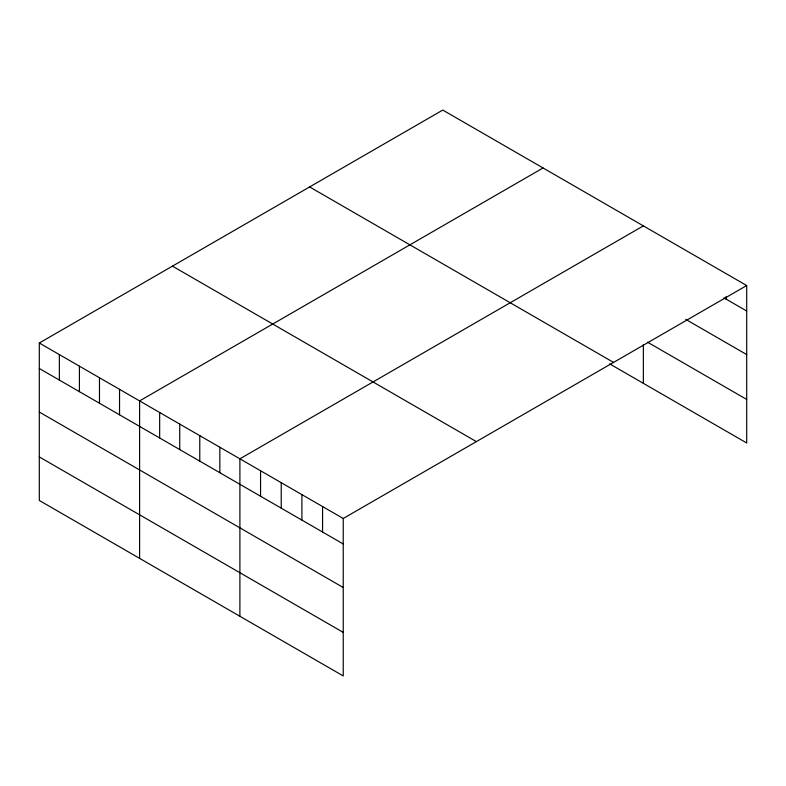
<?xml version="1.0" encoding="UTF-8"?>
<svg xmlns="http://www.w3.org/2000/svg" width="786" height="786" viewBox="0 0 786 786"><rect width="100%" height="100%" fill="white"/><g stroke="black" fill="none" stroke-linecap="round" stroke-linejoin="round"><path stroke-width="1.18" d="M39.3 343.01L343.236 518.485L343.236 675.931L39.3 500.456L39.3 343.01L442.764 110.069L746.7 285.544L746.7 442.99L609.582 363.83M543.067 167.968L139.594 400.909L139.594 558.365M643.361 225.877L239.897 458.818L239.897 616.273M343.236 518.485L746.7 285.544M723.965 297.894L746.7 311.02M685.736 319.371L746.7 354.574M647.497 342.165L746.7 399.445M309.625 186.94L613.552 362.415M172.448 266.14L476.375 441.614M39.3 368.487L343.236 543.961M39.3 412.041L343.236 587.506M39.3 456.912L343.236 632.386M726.028 296.656L726.028 299.083M643.361 344.622L643.361 383.332M322.565 506.548L322.565 532.024M301.903 494.62L301.903 520.096M281.231 482.683L281.231 508.159M260.559 470.755L260.559 496.231M219.834 447.234L219.834 472.72M199.772 435.66L199.772 461.136M179.719 424.076L179.719 449.553M159.656 412.493L159.656 437.969M119.541 389.335L119.541 414.812M99.478 377.752L99.478 403.228M79.415 366.168L79.415 391.644M59.363 354.584L59.363 380.07"/></g></svg>
